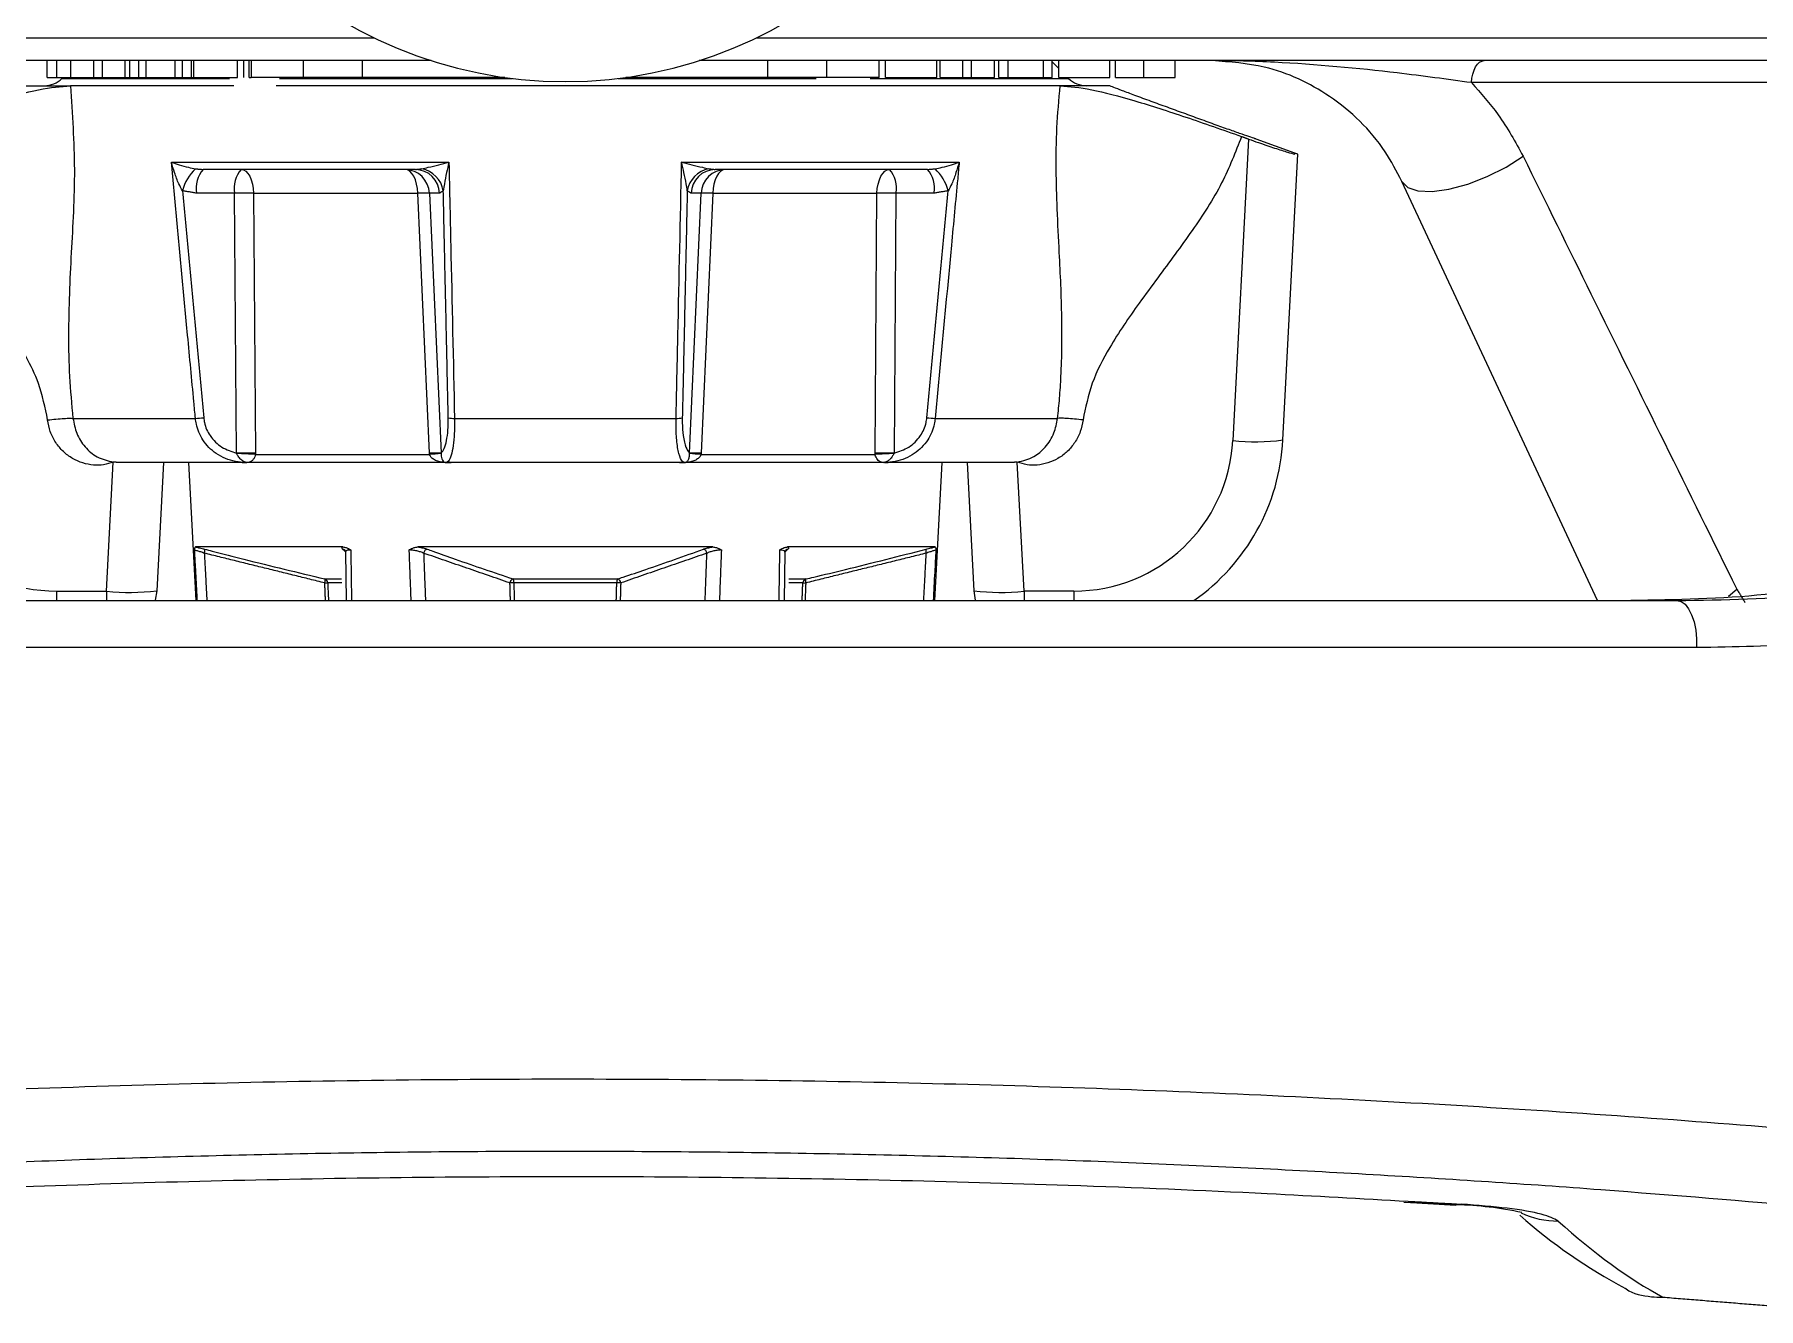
# Model space of a CAD drawing. Extents: x 11 to 120, y 2 to 94.
# Drawn here: x 54.553 to 56.612, y 1.632 to 3.154 of the extents above; entities that cross this region are included whole.
import ezdxf

# ---------------------------------------------------------------- set-up
doc = ezdxf.new("R2010")
doc.units = 0
doc.header["$MEASUREMENT"] = 0
doc.linetypes.add('SLD-Solid', pattern=[0])
doc.layers.add('OBJECT', color=7, linetype='CONTINUOUS')

msp = doc.modelspace()

# ---------------------------------------------------------------- linework, layer by layer
at = {"layer": 'OBJECT', "color": 7, "linetype": 'SLD-Solid', "lineweight": 15}
for p, q in [((53.2706, 3.1499), (54.9579, 3.1499)), ((55.4151, 3.1499), (57.1024, 3.1499)), ((55.0264, 3.1225), (53.3118, 3.1225)), ((54.5675, 3.1025), (54.5675, 3.1225)), ((54.5794, 3.1025), (54.5794, 3.1225)), ((54.5961, 3.1025), (54.5961, 3.1225)), ((54.6234, 3.1025), (54.6234, 3.1225)), ((54.6337, 3.1025), (54.6337, 3.1225)), ((54.661, 3.1025), (54.661, 3.1225)), ((54.6662, 3.1025), (54.6662, 3.1225)), ((54.677, 3.1025), (54.677, 3.1225)), ((54.6858, 3.1025), (54.6858, 3.1225)), ((54.7207, 3.1025), (54.7207, 3.1225)), ((54.7294, 3.1025), (54.7294, 3.1225)), ((54.7402, 3.1025), (54.7402, 3.1225)), ((54.7428, 3.1025), (54.7428, 3.1225)), ((54.7948, 3.1025), (54.7948, 3.1225)), ((54.8026, 3.1025), (54.8026, 3.1225)), ((54.8091, 3.1025), (54.8091, 3.1225)), ((54.8115, 3.1225), (54.8115, 3.1025)), ((54.874, 3.1025), (54.874, 3.1225)), ((54.9444, 3.1025), (54.9444, 3.1225)), ((57.0613, 3.1225), (55.3466, 3.1225)), ((55.4286, 3.1025), (55.4286, 3.1225)), ((55.499, 3.1025), (55.499, 3.1225)), ((55.5615, 3.1025), (55.5615, 3.1225)), ((55.569, 3.1025), (55.569, 3.1225)), ((55.6301, 3.1025), (55.6301, 3.1225)), ((55.6341, 3.1025), (55.6341, 3.1225)), ((55.6614, 3.1025), (55.6614, 3.1225)), ((55.6718, 3.1025), (55.6718, 3.1225)), ((55.699, 3.1025), (55.699, 3.1225)), ((55.7044, 3.1025), (55.7044, 3.1225)), ((55.7155, 3.1025), (55.7155, 3.1225)), ((55.7576, 3.1025), (55.7576, 3.1225)), ((55.768, 3.1025), (55.768, 3.1225)), ((55.7759, 3.1131), (55.768, 3.121)), ((55.7759, 3.1025), (55.7759, 3.1225)), ((55.837, 3.1025), (55.837, 3.1225)), ((55.8436, 3.1025), (55.8436, 3.1225)), ((55.8777, 3.1025), (55.8777, 3.1225)), ((55.915, 3.1025), (55.915, 3.1225)), ((55.9592, 3.1225), (55.9401, 3.1225)), ((55.9592, 3.1225), (55.9401, 3.1225)), ((55.9592, 3.1225), (55.9401, 3.1225)), ((54.5365, 3.0925), (54.5954, 3.0925)), ((54.5675, 3.1025), (54.5794, 3.1025)), ((54.5794, 3.1025), (54.5961, 3.1025)), ((54.5865, 3.1025), (54.5853, 3.1013)), ((54.5853, 3.1013), (54.7854, 3.1013)), ((54.7906, 3.0925), (54.5954, 3.0925)), ((54.5961, 3.1025), (54.6234, 3.1025)), ((54.6234, 3.1025), (54.6337, 3.1025)), ((54.6337, 3.1025), (54.661, 3.1025)), ((54.661, 3.1025), (54.6662, 3.1025)), ((54.6662, 3.1025), (54.677, 3.1025)), ((54.677, 3.1025), (54.6858, 3.1025)), ((54.6858, 3.1025), (54.7207, 3.1025)), ((54.7207, 3.1025), (54.7294, 3.1025)), ((54.7294, 3.1025), (54.7402, 3.1025)), ((54.7402, 3.1025), (54.7428, 3.1025)), ((54.7428, 3.1025), (54.7948, 3.1025)), ((54.8091, 3.1025), (54.8115, 3.1025)), ((54.874, 3.1025), (54.8115, 3.1025)), ((55.7776, 3.0925), (54.8411, 3.0925)), ((54.845, 3.1013), (55.1236, 3.1013)), ((54.9444, 3.1025), (54.874, 3.1025)), ((55.1142, 3.1025), (54.9444, 3.1025)), ((55.2495, 3.1013), (55.4862, 3.1013)), ((55.4286, 3.1025), (55.2588, 3.1025)), ((55.499, 3.1025), (55.4286, 3.1025)), ((55.5615, 3.1025), (55.499, 3.1025)), ((55.5507, 3.1013), (55.7877, 3.1013)), ((55.569, 3.1025), (55.6301, 3.1025)), ((55.6341, 3.1025), (55.6614, 3.1025)), ((55.6614, 3.1025), (55.6718, 3.1025)), ((55.6718, 3.1025), (55.699, 3.1025)), ((55.7044, 3.1025), (55.7155, 3.1025)), ((55.7155, 3.1025), (55.7576, 3.1025)), ((55.7576, 3.1025), (55.768, 3.1025)), ((55.7759, 3.1025), (55.837, 3.1025)), ((55.8365, 3.0925), (55.7776, 3.0925)), ((55.7877, 3.1013), (55.7865, 3.1025)), ((57.0324, 3.0962), (56.2688, 3.0962)), ((56.0026, 3.0288), (55.9837, 2.6689)), ((56.0578, 3.012), (56.0118, 3.0287)), ((56.0436, 2.6695), (56.0615, 3.0106)), ((56.0615, 3.0106), (56.0578, 3.012)), ((54.716, 3.0013), (55.0475, 3.0013)), ((55.0074, 2.9925), (54.754, 2.9925)), ((55.3255, 3.0013), (55.657, 3.0013)), ((55.6191, 2.9925), (55.3656, 2.9925)), ((56.4193, 2.4775), (56.1858, 2.9782)), ((54.7915, 2.9641), (54.7462, 2.9641)), ((54.7938, 2.6536), (54.7915, 2.9641)), ((54.8142, 2.9641), (55.0103, 2.9641)), ((54.8142, 2.9641), (54.8165, 2.6536)), ((55.0243, 2.6536), (55.0103, 2.9641)), ((55.0243, 2.9641), (55.0382, 2.6536)), ((55.0364, 2.9641), (55.0243, 2.9641)), ((55.3348, 2.6536), (55.3488, 2.9641)), ((55.3488, 2.9641), (55.3366, 2.9641)), ((55.3627, 2.9641), (55.3487, 2.6536)), ((55.3627, 2.9641), (55.5588, 2.9641)), ((55.5565, 2.6536), (55.5588, 2.9641)), ((55.5815, 2.9641), (55.5792, 2.6536)), ((55.6268, 2.9641), (55.5815, 2.9641)), ((54.5985, 2.6952), (54.7448, 2.6952)), ((55.0542, 2.6952), (55.3188, 2.6952)), ((55.6282, 2.6952), (55.7745, 2.6952)), ((54.6386, 2.4889), (54.6466, 2.6429)), ((54.8007, 2.6425), (54.6536, 2.6425)), ((54.7065, 2.6425), (54.6985, 2.4894)), ((54.7365, 2.6425), (54.7452, 2.4775)), ((55.0501, 2.6425), (54.8007, 2.6425)), ((54.8165, 2.652), (55.0244, 2.652)), ((55.3229, 2.6425), (55.0501, 2.6425)), ((55.5723, 2.6425), (55.3229, 2.6425)), ((55.3486, 2.652), (55.5565, 2.652)), ((55.7194, 2.6425), (55.5723, 2.6425)), ((55.6279, 2.4775), (55.6365, 2.6425)), ((55.6665, 2.6425), (55.6745, 2.4894)), ((55.7345, 2.4889), (55.7264, 2.6429)), ((54.9209, 2.5416), (54.7448, 2.5416)), ((54.9239, 2.5355), (54.9248, 2.4775)), ((55.3626, 2.5416), (55.0104, 2.5416)), ((55.4482, 2.4775), (55.4491, 2.5355)), ((55.6282, 2.5416), (55.4521, 2.5416)), ((54.8993, 2.5034), (54.9193, 2.5034)), ((54.9198, 2.4987), (54.9028, 2.4987)), ((55.1242, 2.5034), (55.2488, 2.5034)), ((55.248, 2.4987), (55.125, 2.4987)), ((55.4702, 2.4987), (55.4534, 2.4987)), ((55.4536, 2.5034), (55.4737, 2.5034)), ((53.8597, 2.4775), (56.5143, 2.4775)), ((54.1247, 2.4775), (54.6645, 2.4775)), ((54.579, 2.4889), (54.6386, 2.4889)), ((54.579, 2.4889), (54.579, 2.4775)), ((54.6386, 2.4889), (54.6386, 2.4775)), ((54.6645, 2.4775), (55.0528, 2.4775)), ((54.6967, 2.4775), (54.7452, 2.4775)), ((55.3213, 2.4775), (55.7095, 2.4775)), ((55.6279, 2.4775), (55.6764, 2.4775)), ((55.7095, 2.4775), (56.2493, 2.4775)), ((55.794, 2.4889), (55.7345, 2.4889)), ((55.7345, 2.4889), (55.7345, 2.4775)), ((55.794, 2.4889), (55.794, 2.4775)), ((55.9371, 2.4775), (56.2932, 2.4775)), ((56.2932, 2.4775), (56.3728, 2.4775)), ((56.294, 2.4775), (56.3971, 2.4775)), ((56.3203, 2.4775), (56.4593, 2.4775)), ((56.3728, 2.4775), (56.4193, 2.4775)), ((56.3971, 2.4775), (56.4193, 2.4775)), ((56.5759, 2.4828), (56.5857, 2.4913)), ((56.5375, 2.4214), (53.8365, 2.4214)), ((56.1879, 1.7592), (56.2505, 1.7557)), ((56.1899, 1.7591), (56.2501, 1.7554)), ((56.2506, 1.7559), (56.2569, 1.7566))]:
    msp.add_line(p, q, dxfattribs=at)
at = {"layer": 'OBJECT', "color": 7, "linetype": 'SLD-Solid', "lineweight": 15, "flags": 128}
for points in [[(56.2688, 3.0962), (56.2693, 3.1015), (56.2704, 3.1065), (56.2719, 3.1111), (56.2738, 3.115), (56.2761, 3.1182), (56.2786, 3.1206), (56.2813, 3.122), (56.284, 3.1225)], [(56.1858, 2.9782), (56.1927, 2.971), (56.2049, 2.9669), (56.2217, 2.9663), (56.242, 2.9691), (56.2644, 2.9751), (56.2877, 2.9841), (56.3102, 2.9954), (56.3305, 3.0083)], [(54.7992, 2.9925), (54.8021, 2.992), (54.8048, 2.9904), (54.8073, 2.9878), (54.8096, 2.9843), (54.8114, 2.98), (54.8129, 2.9751), (54.8138, 2.9697), (54.8142, 2.9641)], [(55.0103, 2.9641), (55.0099, 2.9697), (55.0089, 2.9751), (55.0075, 2.98), (55.0056, 2.9843), (55.0034, 2.9878), (55.0009, 2.9904), (54.9981, 2.992), (54.9953, 2.9925)], [(55.3777, 2.9925), (55.3749, 2.992), (55.3721, 2.9904), (55.3696, 2.9878), (55.3674, 2.9843), (55.3655, 2.98), (55.3641, 2.9751), (55.3631, 2.9697), (55.3627, 2.9641)], [(55.5588, 2.9641), (55.5592, 2.9697), (55.5602, 2.9751), (55.5616, 2.98), (55.5635, 2.9843), (55.5657, 2.9878), (55.5682, 2.9904), (55.571, 2.992), (55.5738, 2.9925)], [(54.9232, 2.5378), (54.9231, 2.5378), (54.9235, 2.5373), (54.9239, 2.5358), (54.9239, 2.5355)], [(55.4492, 2.5355), (55.4492, 2.5365), (55.4497, 2.5376), (55.4499, 2.5379), (55.4499, 2.5378)], [(54.6985, 2.4894), (54.6968, 2.4781), (54.6967, 2.4775)], [(55.6745, 2.4894), (55.6762, 2.4781), (55.6764, 2.4775)], [(56.5143, 2.4775), (56.5192, 2.4764), (56.5239, 2.4731), (56.5282, 2.4678), (56.5318, 2.4607), (56.5347, 2.4521), (56.5367, 2.4424), (56.5376, 2.432), (56.5375, 2.4214)]]:
    msp.add_lwpolyline(points, dxfattribs=at)
at = {"layer": 'OBJECT', "color": 7, "linetype": 'SLD-Solid', "lineweight": 15}
for centre, radius, start, end in [((55.1865, 3.6225), 0.525, 181.6772, 358.3204), ((54.5641, 3.1225), 0.03, 270, 315), ((55.8089, 3.1225), 0.03, 225, 270), ((54.7831, 2.9526), 0.0558, 133.185, 164.916), ((54.7791, 2.9704), 0.0335, 138.6479, 190.8407), ((54.8244, 2.9704), 0.0335, 138.6479, 190.8407), ((54.9948, 2.9631), 0.0294, 1.9565, 89.0585), ((55.007, 2.9631), 0.0294, 1.9565, 89.0585), ((55.0094, 2.9619), 0.0318, 9.3448, 79.9184), ((55.3636, 2.9619), 0.0318, 100.0816, 170.6552), ((55.3661, 2.9631), 0.0294, 90.9415, 178.0435), ((55.3782, 2.9631), 0.0294, 90.9415, 178.0435), ((55.5486, 2.9704), 0.0335, 349.1593, 41.3521), ((55.5939, 2.9704), 0.0335, 349.1593, 41.3521), ((55.5899, 2.9526), 0.0558, 15.084, 46.815), ((54.8028, 2.4668), 0.4974, 88.6905, 91.3095), ((55.0173, 2.787), 0.1772, 87.7427, 92.2573), ((55.3557, 2.787), 0.1772, 87.7427, 92.2573), ((55.5702, 2.4668), 0.4974, 88.6905, 91.3095), ((54.7425, 2.7973), 0.1021, 271.2486, 276.8051), ((55.053, 2.7229), 0.0277, 256.9044, 272.4477), ((55.32, 2.7229), 0.0277, 267.5523, 283.0956), ((55.6305, 2.7973), 0.1021, 263.1949, 268.7514), ((54.579, 2.6789), 0.19, 183, 270), ((55.794, 2.6789), 0.19, 270, 357), ((55.794, 2.6825), 0.25, 304.9152, 357), ((56.0115, 2.9155), 0.2482, 263.5663, 277.4335), ((54.8051, 2.1563), 0.4974, 88.6905, 91.3095), ((54.7883, 2.3156), 0.3376, 85.2146, 89.0341), ((54.8059, 2.6322), 0.0103, 88.3387, 91.1001), ((55.0312, 2.4765), 0.1772, 87.7427, 92.2573), ((55.0976, 1.8405), 0.8148, 94.1836, 95.1583), ((55.3418, 2.4765), 0.1772, 87.7427, 92.2573), ((55.2754, 1.8405), 0.8148, 84.8417, 85.8164), ((55.5679, 2.1563), 0.4974, 88.6905, 91.3095), ((55.5847, 2.3156), 0.3376, 90.9659, 94.7854), ((55.5671, 2.6322), 0.0103, 88.8999, 91.6613), ((54.7496, 2.5367), 0.00629, 336.5463, 21.7257), ((54.9201, 2.5346), 0.00444, 46.7961, 84.7312), ((55.0229, 2.5336), 0.0056, 105.3685, 174.1415), ((55.3501, 2.5336), 0.0056, 5.8585, 74.6315), ((55.4529, 2.5346), 0.00444, 95.2737, 132.2295), ((55.6234, 2.5367), 0.00629, 158.2743, 203.4537), ((54.8979, 2.4987), 0.00495, 0.9991, 73.1836), ((54.8929, 2.501), 0.00684, 339.0862, 20.4293), ((54.8925, 2.672), 0.1736, 272.2371, 273.407), ((55.1259, 2.4981), 0.00561, 107.9065, 174.7775), ((55.1278, 2.3627), 0.1361, 91.185, 93.1347), ((55.1147, 2.4994), 0.0103, 356.1197, 22.5038), ((55.2583, 2.4994), 0.0103, 157.4962, 183.8803), ((55.2452, 2.3627), 0.1361, 86.8653, 88.815), ((55.2471, 2.4981), 0.00561, 5.2225, 72.0935), ((55.4752, 2.4987), 0.00495, 106.8164, 179.0009), ((55.4805, 2.672), 0.1736, 266.593, 267.7629), ((55.4801, 2.501), 0.00684, 159.5707, 200.9138), ((54.6664, 2.7355), 0.2482, 263.5663, 277.4335), ((55.7066, 2.7355), 0.2482, 262.5665, 276.4337), ((56.2391, 1.3254), 0.4307, 77.9358, 88.4602), ((56.7552, 2.2269), 0.6461, 228.4555, 242.0769), ((56.3708, 1.8343), 0.0978, 244.1382, 271.0296)]:
    msp.add_arc(centre, radius, start, end, dxfattribs=at)
msp.add_ellipse((54.5146, 18.9795), major_axis=(-2.1689, 17.375), ratio=0.120232, start_param=3.002331, end_param=3.056199, dxfattribs=at)
for points, knots in [([(56.2688, 3.0962), (56.2397, 3.1002), (56.1662, 3.1102), (56.0584, 3.1203), (55.9842, 3.1225), (55.9595, 3.1225), (55.9592, 3.1225)], [0, 0, 0, 0, 0.303532, 0.768515, 0.997815, 1, 1, 1, 1]), ([(56.1858, 2.9782), (56.1794, 2.9903), (56.1575, 3.0316), (56.1041, 3.0819), (56.0315, 3.117), (55.9804, 3.1209), (55.9592, 3.1225)], [0, 0, 0, 0, 0.139376, 0.476221, 0.783717, 1, 1, 1, 1]), ([(54.3789, 3.0319), (54.4012, 3.0397), (54.4458, 3.0555), (54.5072, 3.0752), (54.5606, 3.0896), (54.5838, 3.0916), (54.5954, 3.0925)], [0, 0, 0, 0, 0.249632, 0.499592, 0.749409, 1, 1, 1, 1]), ([(54.5954, 3.0925), (54.5977, 3.0587), (54.6023, 2.9891), (54.596, 2.8915), (54.5926, 2.8126), (54.5937, 2.7465), (54.5969, 2.712), (54.5985, 2.6952)], [0, 0, 0, 0, 0.239384, 0.493145, 0.754611, 0.880287, 1, 1, 1, 1]), ([(55.7745, 2.6952), (55.7754, 2.7033), (55.7771, 2.7202), (55.7797, 2.7615), (55.7802, 2.8194), (55.7771, 2.8841), (55.774, 2.9429), (55.7726, 2.9926), (55.773, 3.0418), (55.7761, 3.0758), (55.7776, 3.0925)], [0, 0, 0, 0, 0.057194, 0.119847, 0.300985, 0.50649, 0.642071, 0.760177, 0.881305, 1, 1, 1, 1]), ([(55.7776, 3.0925), (55.7891, 3.0916), (55.8123, 3.0896), (55.8656, 3.0753), (55.927, 3.0556), (55.9717, 3.0398), (55.9942, 3.0319)], [0, 0, 0, 0, 0.249468, 0.499319, 0.749167, 1, 1, 1, 1]), ([(55.8862, 3.0738), (55.8796, 3.0762), (55.8671, 3.0808), (55.8515, 3.0867), (55.841, 3.0908), (55.8369, 3.0924), (55.8366, 3.0925), (55.8365, 3.0925)], [0, 0, 0, 0, 0.260687, 0.492161, 0.715634, 0.925669, 1, 1, 1, 1]), ([(55.8436, 3.1025), (55.8448, 3.1025), (55.8473, 3.1025), (55.8552, 3.1025), (55.8661, 3.1025), (55.8739, 3.1025), (55.8777, 3.1025)], [0, 0, 0, 0, 0.280748, 0.560276, 0.780036, 1, 1, 1, 1]), ([(55.8777, 3.1025), (55.8838, 3.1025), (55.8929, 3.1025), (55.9022, 3.1025), (55.9124, 3.1025), (55.9139, 3.1025), (55.915, 3.1025)], [0, 0, 0, 0, 0.249373, 0.37504, 0.500926, 1, 1, 1, 1]), ([(56.2688, 3.0962), (56.2799, 3.0838), (56.3036, 3.0573), (56.3212, 3.0253), (56.3305, 3.0083)], [0, 0, 0, 0, 0.468953, 1, 1, 1, 1]), ([(54.5682, 2.6933), (54.5652, 2.7081), (54.5599, 2.7343), (54.5427, 2.7692), (54.5242, 2.7999), (54.5025, 2.8311), (54.4768, 2.8659), (54.4482, 2.9042), (54.4195, 2.9463), (54.3949, 2.9883), (54.3839, 3.0181), (54.3789, 3.0319)], [0, 0, 0, 0, 0.115434, 0.204199, 0.296296, 0.390311, 0.496175, 0.628006, 0.757037, 0.887489, 1, 1, 1, 1]), ([(55.9942, 3.0319), (55.9869, 3.0131), (55.9714, 2.9735), (55.9351, 2.9184), (55.9006, 2.8718), (55.8729, 2.8344), (55.8535, 2.8068), (55.8337, 2.7755), (55.8141, 2.7385), (55.8079, 2.7081), (55.8049, 2.6933)], [0, 0, 0, 0, 0.15382, 0.32546, 0.503781, 0.600006, 0.681858, 0.763121, 0.884543, 1, 1, 1, 1]), ([(56.0118, 3.0287), (56.0118, 3.0287), (56.0117, 3.0287), (56.0058, 3.0308), (55.9954, 3.0344), (55.9811, 3.0394), (55.9699, 3.0434), (55.964, 3.0455)], [0, 0, 0, 0, 0.142159, 0.343847, 0.54913, 0.762137, 1, 1, 1, 1]), ([(56.0026, 3.0288), (56.0065, 3.0274), (56.0174, 3.0236), (56.0341, 3.0179), (56.0495, 3.013), (56.0552, 3.0114), (56.0578, 3.0106)], [0, 0, 0, 0, 0.168845, 0.462583, 0.75322, 1, 1, 1, 1]), ([(56.3305, 3.0083), (56.3577, 2.9532), (56.4447, 2.7767), (56.5282, 2.6077), (56.5857, 2.4913)], [0, 0, 0, 0, 0.311682, 1, 1, 1, 1]), ([(54.7448, 2.6952), (54.7441, 2.7018), (54.741, 2.7349), (54.7315, 2.837), (54.7225, 2.9324), (54.716, 3.0013)], [0, 0, 0, 0, 0.064852, 0.324258, 1, 1, 1, 1]), ([(54.716, 3.0013), (54.7161, 3.0013), (54.719, 3.0002), (54.7255, 2.9981), (54.735, 2.9953), (54.7421, 2.9939), (54.7449, 2.9933)], [0, 0, 0, 0, 0.006878, 0.354289, 0.740857, 1, 1, 1, 1]), ([(54.7292, 2.9671), (54.7277, 2.9698), (54.724, 2.9767), (54.7199, 2.9883), (54.7172, 2.997), (54.7161, 3.0012), (54.716, 3.0013)], [0, 0, 0, 0, 0.25416, 0.6414, 0.992943, 1, 1, 1, 1]), ([(55.0149, 2.9933), (55.0175, 2.9939), (55.0239, 2.9953), (55.0349, 2.9981), (55.0434, 3.0002), (55.0474, 3.0013), (55.0475, 3.0013)], [0, 0, 0, 0, 0.259143, 0.645711, 0.993122, 1, 1, 1, 1]), ([(55.0475, 3.0013), (55.0475, 3.0012), (55.0465, 2.997), (55.0446, 2.9883), (55.0422, 2.9767), (55.0412, 2.9698), (55.0408, 2.9671)], [0, 0, 0, 0, 0.007057, 0.3586, 0.74584, 1, 1, 1, 1]), ([(55.0475, 3.0013), (55.0477, 2.9947), (55.0484, 2.9616), (55.0506, 2.8596), (55.0527, 2.7642), (55.0542, 2.6952)], [0, 0, 0, 0, 0.064852, 0.324258, 1, 1, 1, 1]), ([(55.3188, 2.6952), (55.319, 2.7018), (55.3197, 2.7349), (55.3219, 2.837), (55.324, 2.9324), (55.3255, 3.0013)], [0, 0, 0, 0, 0.064852, 0.324258, 1, 1, 1, 1]), ([(55.3322, 2.9671), (55.3318, 2.9698), (55.3308, 2.9767), (55.3284, 2.9883), (55.3265, 2.997), (55.3255, 3.0012), (55.3255, 3.0013)], [0, 0, 0, 0, 0.25416, 0.6414, 0.992943, 1, 1, 1, 1]), ([(55.3255, 3.0013), (55.3256, 3.0013), (55.3297, 3.0002), (55.3381, 2.9981), (55.3491, 2.9953), (55.3555, 2.9939), (55.3581, 2.9933)], [0, 0, 0, 0, 0.006878, 0.354289, 0.740857, 1, 1, 1, 1]), ([(55.6281, 2.9933), (55.6309, 2.9939), (55.638, 2.9953), (55.6475, 2.9981), (55.654, 3.0002), (55.6569, 3.0013), (55.657, 3.0013)], [0, 0, 0, 0, 0.259143, 0.645711, 0.993122, 1, 1, 1, 1]), ([(55.657, 3.0013), (55.6564, 2.9947), (55.6533, 2.9616), (55.6437, 2.8596), (55.6347, 2.7642), (55.6282, 2.6952)], [0, 0, 0, 0, 0.064852, 0.324258, 1, 1, 1, 1]), ([(55.657, 3.0013), (55.657, 3.0012), (55.6558, 2.997), (55.6531, 2.9883), (55.649, 2.9767), (55.6453, 2.9698), (55.6438, 2.9671)], [0, 0, 0, 0, 0.007057, 0.3586, 0.74584, 1, 1, 1, 1]), ([(54.5682, 2.6933), (54.5716, 2.6937), (54.5786, 2.6944), (54.588, 2.6951), (54.5953, 2.6955), (54.5974, 2.6953), (54.5985, 2.6952)], [0, 0, 0, 0, 0.242686, 0.5, 0.757314, 1, 1, 1, 1]), ([(54.6466, 2.6429), (54.6428, 2.6417), (54.6351, 2.6393), (54.6226, 2.6391), (54.6099, 2.6415), (54.5976, 2.647), (54.5866, 2.6553), (54.5775, 2.6662), (54.5707, 2.6791), (54.569, 2.6886), (54.5682, 2.6933)], [0, 0, 0, 0, 0.111767, 0.224799, 0.346483, 0.469718, 0.599498, 0.730092, 0.865351, 1, 1, 1, 1]), ([(54.5985, 2.6952), (54.5997, 2.6891), (54.6021, 2.6765), (54.6124, 2.6604), (54.6275, 2.6476), (54.64, 2.6445), (54.6466, 2.6429)], [0, 0, 0, 0, 0.227829, 0.470201, 0.72004, 1, 1, 1, 1]), ([(54.8057, 2.6425), (54.8055, 2.6425), (54.8011, 2.6425), (54.7884, 2.6437), (54.7694, 2.6514), (54.7531, 2.6679), (54.7463, 2.6838), (54.7451, 2.6929), (54.7448, 2.6952)], [0, 0, 0, 0, 0.008302, 0.15352, 0.438825, 0.698284, 0.923791, 1, 1, 1, 1]), ([(54.7546, 2.6959), (54.7549, 2.694), (54.7559, 2.6864), (54.7619, 2.6731), (54.7756, 2.6597), (54.7878, 2.6556), (54.7938, 2.6536)], [0, 0, 0, 0, 0.092743, 0.368056, 0.688408, 1, 1, 1, 1]), ([(55.0382, 2.6536), (55.0395, 2.6552), (55.042, 2.6583), (55.0448, 2.668), (55.0466, 2.6808), (55.0467, 2.6909), (55.0467, 2.6959)], [0, 0, 0, 0, 0.255736, 0.511069, 0.755325, 1, 1, 1, 1]), ([(55.0542, 2.6952), (55.0542, 2.6892), (55.0542, 2.6771), (55.0528, 2.6618), (55.0503, 2.6499), (55.0473, 2.6437), (55.0451, 2.6425), (55.0441, 2.6425), (55.0441, 2.6425)], [0, 0, 0, 0, 0.20087, 0.40002, 0.605987, 0.832568, 0.991709, 1, 1, 1, 1]), ([(55.3289, 2.6425), (55.3289, 2.6425), (55.328, 2.6425), (55.3256, 2.6437), (55.3221, 2.6514), (55.3194, 2.6679), (55.3187, 2.6838), (55.3188, 2.6929), (55.3188, 2.6952)], [0, 0, 0, 0, 0.008302, 0.15352, 0.438825, 0.698284, 0.923791, 1, 1, 1, 1]), ([(55.3263, 2.6959), (55.3263, 2.694), (55.3262, 2.6864), (55.3272, 2.6731), (55.3302, 2.6597), (55.3333, 2.6556), (55.3348, 2.6536)], [0, 0, 0, 0, 0.092743, 0.368056, 0.688408, 1, 1, 1, 1]), ([(55.6282, 2.6952), (55.6279, 2.6929), (55.6268, 2.6838), (55.6199, 2.6679), (55.6036, 2.6514), (55.5846, 2.6437), (55.5719, 2.6425), (55.5675, 2.6425), (55.5673, 2.6425)], [0, 0, 0, 0, 0.076209, 0.301716, 0.561175, 0.84648, 0.991698, 1, 1, 1, 1]), ([(55.5792, 2.6536), (55.5853, 2.6556), (55.5975, 2.6597), (55.6111, 2.6731), (55.6171, 2.6864), (55.6181, 2.694), (55.6184, 2.6959)], [0, 0, 0, 0, 0.311592, 0.631944, 0.907257, 1, 1, 1, 1]), ([(55.7264, 2.6429), (55.7332, 2.6446), (55.7456, 2.6476), (55.7607, 2.6606), (55.771, 2.6765), (55.7734, 2.6893), (55.7745, 2.6952)], [0, 0, 0, 0, 0.286098, 0.524057, 0.778734, 1, 1, 1, 1]), ([(55.8049, 2.6933), (55.804, 2.6886), (55.8023, 2.6791), (55.7956, 2.6663), (55.7865, 2.6554), (55.7755, 2.6471), (55.7631, 2.6415), (55.7505, 2.6391), (55.7379, 2.6393), (55.7302, 2.6417), (55.7264, 2.6429)], [0, 0, 0, 0, 0.133882, 0.269072, 0.399128, 0.52971, 0.652295, 0.774937, 0.887429, 1, 1, 1, 1]), ([(55.8049, 2.6933), (55.8014, 2.6937), (55.7944, 2.6944), (55.785, 2.6951), (55.7777, 2.6955), (55.7756, 2.6953), (55.7745, 2.6952)], [0, 0, 0, 0, 0.242686, 0.5, 0.757314, 1, 1, 1, 1]), ([(54.8057, 2.6425), (54.8058, 2.6425), (54.8059, 2.6425), (54.806, 2.6425), (54.806, 2.6425), (54.806, 2.6425), (54.8061, 2.6425), (54.8059, 2.6426), (54.805, 2.6426), (54.8026, 2.6433), (54.7991, 2.6456), (54.796, 2.6493), (54.7945, 2.6521), (54.794, 2.6531)], [0, 0, 0, 0, 0.006251, 0.010873, 0.014164, 0.017464, 0.021803, 0.032032, 0.073944, 0.240397, 0.569572, 0.838891, 1, 1, 1, 1]), ([(54.8062, 2.6425), (54.8047, 2.6425), (54.8029, 2.6425), (54.801, 2.6425), (54.8007, 2.6425)], [0, 0, 0, 0, 0.820915, 1, 1, 1, 1]), ([(54.8007, 2.6425), (54.8011, 2.6425), (54.8027, 2.6425), (54.8044, 2.6425), (54.8057, 2.6425)], [0, 0, 0, 0, 0.220699, 1, 1, 1, 1]), ([(54.8165, 2.652), (54.8162, 2.6511), (54.8155, 2.6488), (54.8138, 2.646), (54.8115, 2.6437), (54.8095, 2.6427), (54.808, 2.6426), (54.8071, 2.6425), (54.8066, 2.6425), (54.8064, 2.6425), (54.8062, 2.6425)], [0, 0, 0, 0, 0.122284, 0.317428, 0.550884, 0.808436, 0.924596, 0.961092, 0.979105, 1, 1, 1, 1]), ([(55.0444, 2.6425), (55.0443, 2.6425), (55.044, 2.6425), (55.0435, 2.6425), (55.0421, 2.6426), (55.0389, 2.6427), (55.0342, 2.6437), (55.0293, 2.646), (55.0258, 2.6488), (55.0248, 2.6511), (55.0244, 2.652)], [0, 0, 0, 0, 0.020895, 0.038908, 0.075404, 0.191564, 0.449116, 0.682572, 0.877716, 1, 1, 1, 1]), ([(55.0382, 2.6531), (55.0382, 2.6521), (55.0382, 2.6497), (55.0391, 2.6465), (55.0405, 2.6439), (55.0422, 2.6428), (55.0431, 2.6426), (55.0436, 2.6425), (55.0437, 2.6425), (55.0438, 2.6425), (55.0439, 2.6425), (55.044, 2.6425), (55.044, 2.6425), (55.0441, 2.6425), (55.0441, 2.6425)], [0, 0, 0, 0, 0.153502, 0.380166, 0.626293, 0.875654, 0.967797, 0.976809, 0.980954, 0.984134, 0.9874, 0.990544, 0.996552, 1, 1, 1, 1]), ([(55.0442, 2.6425), (55.0458, 2.6425), (55.0477, 2.6425), (55.0497, 2.6425), (55.0501, 2.6425)], [0, 0, 0, 0, 0.773768, 1, 1, 1, 1]), ([(55.0501, 2.6425), (55.0498, 2.6425), (55.0479, 2.6425), (55.046, 2.6425), (55.0444, 2.6425)], [0, 0, 0, 0, 0.179085, 1, 1, 1, 1]), ([(55.3229, 2.6425), (55.3233, 2.6425), (55.3253, 2.6425), (55.3272, 2.6425), (55.3288, 2.6425)], [0, 0, 0, 0, 0.226259, 1, 1, 1, 1]), ([(55.3286, 2.6425), (55.327, 2.6425), (55.3251, 2.6425), (55.3232, 2.6425), (55.3229, 2.6425)], [0, 0, 0, 0, 0.820915, 1, 1, 1, 1]), ([(55.3486, 2.652), (55.3485, 2.6516), (55.3481, 2.6504), (55.3464, 2.6482), (55.3433, 2.6458), (55.3386, 2.6437), (55.3346, 2.6428), (55.3319, 2.6426), (55.331, 2.6426), (55.3302, 2.6425), (55.3295, 2.6425), (55.329, 2.6425), (55.3287, 2.6425), (55.3286, 2.6425)], [0, 0, 0, 0, 0.058744, 0.157331, 0.340613, 0.556081, 0.803543, 0.859018, 0.897822, 0.926224, 0.961771, 0.981235, 1, 1, 1, 1]), ([(55.3289, 2.6425), (55.3289, 2.6425), (55.329, 2.6425), (55.3291, 2.6425), (55.3292, 2.6425), (55.3292, 2.6425), (55.3294, 2.6425), (55.3297, 2.6426), (55.3304, 2.6426), (55.3319, 2.6433), (55.3337, 2.6456), (55.3348, 2.6493), (55.3348, 2.6521), (55.3348, 2.6531)], [0, 0, 0, 0, 0.006251, 0.010873, 0.014164, 0.017464, 0.021803, 0.032032, 0.073944, 0.240397, 0.569572, 0.838891, 1, 1, 1, 1]), ([(55.5668, 2.6425), (55.5667, 2.6425), (55.5664, 2.6425), (55.566, 2.6425), (55.5655, 2.6425), (55.5651, 2.6426), (55.5646, 2.6426), (55.5633, 2.6428), (55.5616, 2.6437), (55.5594, 2.6458), (55.5578, 2.6483), (55.5569, 2.6506), (55.5566, 2.6517), (55.5565, 2.652)], [0, 0, 0, 0, 0.018769, 0.038235, 0.073788, 0.102194, 0.141005, 0.196489, 0.443992, 0.659494, 0.842806, 0.961684, 1, 1, 1, 1]), ([(55.5723, 2.6425), (55.572, 2.6425), (55.5701, 2.6425), (55.5683, 2.6425), (55.5668, 2.6425)], [0, 0, 0, 0, 0.179085, 1, 1, 1, 1]), ([(55.579, 2.6531), (55.5783, 2.6519), (55.577, 2.6493), (55.5744, 2.6462), (55.5714, 2.6438), (55.569, 2.6429), (55.5676, 2.6426), (55.5672, 2.6426), (55.567, 2.6426), (55.567, 2.6425), (55.567, 2.6425), (55.567, 2.6425), (55.567, 2.6425), (55.5671, 2.6425), (55.5672, 2.6425), (55.5673, 2.6425), (55.5673, 2.6425)], [0, 0, 0, 0, 0.195249, 0.405042, 0.63115, 0.87102, 0.919811, 0.950317, 0.968702, 0.975002, 0.981359, 0.984371, 0.988053, 0.991379, 0.998345, 1, 1, 1, 1]), ([(55.568, 2.6425), (55.5691, 2.6425), (55.5705, 2.6425), (55.5719, 2.6425), (55.5723, 2.6425)], [0, 0, 0, 0, 0.740622, 1, 1, 1, 1]), ([(54.7438, 2.538), (54.7438, 2.538), (54.7439, 2.5391), (54.7442, 2.541), (54.7446, 2.5414), (54.7448, 2.5416)], [0, 0, 0, 0, 0.012918, 0.582056, 1, 1, 1, 1]), ([(54.7554, 2.5342), (54.7551, 2.5342), (54.7532, 2.5349), (54.75, 2.536), (54.7464, 2.5372), (54.7444, 2.5378), (54.744, 2.5379), (54.7438, 2.538)], [0, 0, 0, 0, 0.04523, 0.320614, 0.582247, 0.835519, 1, 1, 1, 1]), ([(54.7448, 2.5416), (54.746, 2.5413), (54.7487, 2.5407), (54.7526, 2.5397), (54.7551, 2.5391), (54.7554, 2.539)], [0, 0, 0, 0, 0.383644, 0.913365, 1, 1, 1, 1]), ([(54.7554, 2.539), (54.7586, 2.5382), (54.7743, 2.5342), (54.8221, 2.522), (54.867, 2.5112), (54.8993, 2.5034)], [0, 0, 0, 0, 0.065603, 0.328016, 1, 1, 1, 1]), ([(54.9205, 2.539), (54.9201, 2.5395), (54.9192, 2.5406), (54.9204, 2.5413), (54.9209, 2.5416)], [0, 0, 0, 0, 0.552199, 1, 1, 1, 1]), ([(54.9209, 2.5416), (54.9222, 2.5414), (54.9255, 2.541), (54.9285, 2.5391), (54.9302, 2.538), (54.9303, 2.538)], [0, 0, 0, 0, 0.417944, 0.987082, 1, 1, 1, 1]), ([(54.9303, 2.538), (54.9295, 2.5379), (54.9273, 2.5379), (54.925, 2.5372), (54.9238, 2.5363), (54.924, 2.5356), (54.9241, 2.5355)], [0, 0, 0, 0, 0.204125, 0.558382, 0.929639, 1, 1, 1, 1]), ([(54.9303, 2.538), (54.9304, 2.5292), (54.9307, 2.509), (54.931, 2.4889), (54.9311, 2.4775)], [0, 0, 0, 0, 0.435695, 1, 1, 1, 1]), ([(55.0001, 2.538), (55.0001, 2.538), (55.0019, 2.5391), (55.0052, 2.541), (55.0089, 2.5414), (55.0104, 2.5416)], [0, 0, 0, 0, 0.012918, 0.582056, 1, 1, 1, 1]), ([(55.0173, 2.5342), (55.0171, 2.5342), (55.0158, 2.5349), (55.0127, 2.536), (55.008, 2.5372), (55.0035, 2.5378), (55.0011, 2.5379), (55.0001, 2.538)], [0, 0, 0, 0, 0.04523, 0.320614, 0.582247, 0.835519, 1, 1, 1, 1]), ([(55.0104, 2.5416), (55.012, 2.5413), (55.0158, 2.5407), (55.0193, 2.5397), (55.0212, 2.5391), (55.0214, 2.539)], [0, 0, 0, 0, 0.383644, 0.913365, 1, 1, 1, 1]), ([(55.0214, 2.539), (55.0237, 2.5382), (55.0349, 2.5342), (55.0691, 2.522), (55.1012, 2.5112), (55.1242, 2.5034)], [0, 0, 0, 0, 0.065603, 0.328016, 1, 1, 1, 1]), ([(55.2488, 2.5034), (55.251, 2.5041), (55.2623, 2.5078), (55.2966, 2.5194), (55.3286, 2.5308), (55.3516, 2.539)], [0, 0, 0, 0, 0.065603, 0.328016, 1, 1, 1, 1]), ([(55.3516, 2.539), (55.3519, 2.5391), (55.3537, 2.5397), (55.3572, 2.5407), (55.361, 2.5413), (55.3626, 2.5416)], [0, 0, 0, 0, 0.086635, 0.616356, 1, 1, 1, 1]), ([(55.3729, 2.538), (55.372, 2.5379), (55.3695, 2.5378), (55.3651, 2.5372), (55.3603, 2.536), (55.3573, 2.5349), (55.3559, 2.5342), (55.3557, 2.5342)], [0, 0, 0, 0, 0.164481, 0.417753, 0.679386, 0.95477, 1, 1, 1, 1]), ([(55.3626, 2.5416), (55.3641, 2.5414), (55.3678, 2.541), (55.3711, 2.5391), (55.3729, 2.538), (55.3729, 2.538)], [0, 0, 0, 0, 0.417944, 0.987082, 1, 1, 1, 1]), ([(55.3729, 2.538), (55.3726, 2.5292), (55.3718, 2.509), (55.371, 2.4889), (55.3706, 2.4775)], [0, 0, 0, 0, 0.435695, 1, 1, 1, 1]), ([(55.4428, 2.538), (55.4428, 2.538), (55.4445, 2.5391), (55.4476, 2.541), (55.4508, 2.5414), (55.4521, 2.5416)], [0, 0, 0, 0, 0.012918, 0.582056, 1, 1, 1, 1]), ([(55.4489, 2.5355), (55.4489, 2.5359), (55.4489, 2.5367), (55.447, 2.5376), (55.4446, 2.5379), (55.4431, 2.538), (55.4428, 2.538)], [0, 0, 0, 0, 0.262473, 0.597164, 0.925264, 1, 1, 1, 1]), ([(55.4525, 2.539), (55.4516, 2.5382), (55.4505, 2.5372), (55.4494, 2.5362), (55.4492, 2.536)], [0, 0, 0, 0, 0.819037, 1, 1, 1, 1]), ([(55.4521, 2.5416), (55.4523, 2.5415), (55.4532, 2.541), (55.4536, 2.5402), (55.4528, 2.5393), (55.4525, 2.539)], [0, 0, 0, 0, 0.165835, 0.685376, 1, 1, 1, 1]), ([(55.4737, 2.5034), (55.4769, 2.5041), (55.4927, 2.5078), (55.5407, 2.5194), (55.5854, 2.5308), (55.6176, 2.539)], [0, 0, 0, 0, 0.065603, 0.328016, 1, 1, 1, 1]), ([(55.6176, 2.539), (55.6179, 2.5391), (55.6204, 2.5397), (55.6243, 2.5407), (55.6271, 2.5413), (55.6282, 2.5416)], [0, 0, 0, 0, 0.086635, 0.616356, 1, 1, 1, 1]), ([(55.6292, 2.538), (55.629, 2.5379), (55.6286, 2.5378), (55.6266, 2.5372), (55.623, 2.536), (55.6198, 2.5349), (55.6179, 2.5342), (55.6177, 2.5342)], [0, 0, 0, 0, 0.164481, 0.417753, 0.679386, 0.95477, 1, 1, 1, 1]), ([(55.6292, 2.538), (55.6287, 2.5292), (55.6276, 2.509), (55.6265, 2.4889), (55.6259, 2.4775)], [0, 0, 0, 0, 0.435695, 1, 1, 1, 1]), ([(55.6282, 2.5416), (55.6284, 2.5414), (55.6288, 2.541), (55.6291, 2.5391), (55.6292, 2.538), (55.6292, 2.538)], [0, 0, 0, 0, 0.417944, 0.987082, 1, 1, 1, 1]), ([(54.9028, 2.4987), (54.9029, 2.4954), (54.9032, 2.4883), (54.9035, 2.4813), (54.9037, 2.4775)], [0, 0, 0, 0, 0.471244, 1, 1, 1, 1]), ([(55.125, 2.4987), (55.1251, 2.4954), (55.1253, 2.4883), (55.1255, 2.4813), (55.1256, 2.4775)], [0, 0, 0, 0, 0.471244, 1, 1, 1, 1]), ([(56.7721, 2.5098), (56.7218, 2.5), (56.6205, 2.4803), (56.5133, 2.4785), (56.4593, 2.4775)], [0, 0, 0, 0, 0.496643, 1, 1, 1, 1]), ([(56.5143, 2.4775), (56.5705, 2.4785), (56.6834, 2.4804), (56.7902, 2.501), (56.8439, 2.5114)], [0, 0, 0, 0, 0.497068, 1, 1, 1, 1]), ([(55.0528, 2.4775), (55.0644, 2.4775), (55.0877, 2.4775), (55.1179, 2.4775), (55.1402, 2.4775), (55.1505, 2.4775), (55.1515, 2.4775), (55.1518, 2.4775)], [0, 0, 0, 0, 0.22061, 0.441205, 0.6623, 0.88484, 1, 1, 1, 1]), ([(55.2222, 2.4775), (55.2234, 2.4775), (55.2257, 2.4775), (55.244, 2.4775), (55.2708, 2.4775), (55.2984, 2.4775), (55.3157, 2.4775), (55.3213, 2.4775)], [0, 0, 0, 0, 0.224518, 0.449077, 0.672569, 0.894408, 1, 1, 1, 1]), ([(56.2493, 2.4775), (56.2606, 2.4775), (56.2836, 2.4775), (56.3079, 2.4775), (56.3203, 2.4775)], [0, 0, 0, 0, 0.49149, 1, 1, 1, 1]), ([(56.8036, 2.4434), (56.7605, 2.4368), (56.6739, 2.4235), (56.5831, 2.4221), (56.5375, 2.4214)], [0, 0, 0, 0, 0.497922, 1, 1, 1, 1]), ([(53.6408, 1.8398), (53.7052, 1.8452), (53.8344, 1.8558), (54.042, 1.8702), (54.2596, 1.8828), (54.4837, 1.8929), (54.7112, 1.9004), (54.9416, 1.905), (55.1766, 1.9067), (55.4104, 1.9053), (55.6401, 1.901), (55.8651, 1.8939), (56.088, 1.8841), (56.3091, 1.8716), (56.5264, 1.8569), (56.6641, 1.8455), (56.7332, 1.8398)], [0, 0, 0, 0, 0.069874, 0.140224, 0.21209, 0.284485, 0.354361, 0.42473, 0.496663, 0.569139, 0.63829, 0.70792, 0.779053, 0.850702, 0.925062, 1, 1, 1, 1]), ([(56.6787, 1.7529), (56.5946, 1.76), (56.4263, 1.7743), (56.1535, 1.7923), (55.8698, 1.8065), (55.5766, 1.8159), (55.2786, 1.8202), (54.9805, 1.8193), (54.6863, 1.8129), (54.3995, 1.8018), (54.1381, 1.7872), (53.9023, 1.7707), (53.7643, 1.7588), (53.6954, 1.7529)], [0, 0, 0, 0, 0.094108, 0.188508, 0.282606, 0.376776, 0.471253, 0.56542, 0.658464, 0.751806, 0.844857, 0.922428, 1, 1, 1, 1]), ([(54.1699, 1.7596), (54.2169, 1.7623), (54.3283, 1.7688), (54.5135, 1.777), (54.7228, 1.7839), (54.9357, 1.7883), (55.1483, 1.7901), (55.3612, 1.7893), (55.575, 1.7858), (55.7979, 1.7794), (56.0057, 1.7709), (56.1374, 1.7633), (56.1931, 1.7601)], [0, 0, 0, 0, 0.073735, 0.174905, 0.279004, 0.383102, 0.484278, 0.585454, 0.689583, 0.793713, 0.912817, 1, 1, 1, 1]), ([(56.3725, 1.7365), (56.3672, 1.7393), (56.3565, 1.7448), (56.3146, 1.7521), (56.2759, 1.7551), (56.2569, 1.7566)], [0, 0, 0, 0, 0.336948, 0.673845, 1, 1, 1, 1]), ([(56.4526, 1.6561), (56.4529, 1.6559), (56.4617, 1.6491), (56.4777, 1.6464), (56.4927, 1.6454), (56.4973, 1.6456), (56.4974, 1.6456)], [0, 0, 0, 0, 0.020827, 0.706055, 0.989845, 1, 1, 1, 1])]:
    msp.add_open_spline(points, degree=3, knots=knots, dxfattribs=at)
for points in [[(55.964, 3.0455), (55.8862, 3.0738)], [(55.9942, 3.0319), (56.0026, 3.0288)], [(56.0578, 3.0106), (56.0578, 3.012)], [(54.7449, 2.9933), (54.754, 2.9925)], [(55.0074, 2.9925), (55.0149, 2.9933)], [(55.3581, 2.9933), (55.3656, 2.9925)], [(55.6191, 2.9925), (55.6281, 2.9933)], [(54.7462, 2.9641), (54.7292, 2.9671)], [(54.7292, 2.9671), (54.7546, 2.6959)], [(55.0408, 2.9671), (55.0364, 2.9641)], [(55.0467, 2.6959), (55.0408, 2.9671)], [(55.3322, 2.9671), (55.3263, 2.6959)], [(55.3366, 2.9641), (55.3322, 2.9671)], [(55.6184, 2.6959), (55.6438, 2.9671)], [(55.6438, 2.9671), (55.6268, 2.9641)], [(54.6536, 2.6425), (54.6466, 2.6429)], [(54.794, 2.6531), (54.7938, 2.6536)], [(54.8165, 2.6536), (54.8165, 2.652)], [(55.0244, 2.652), (55.0243, 2.6536)], [(55.0382, 2.6536), (55.0382, 2.6531)], [(55.3348, 2.6531), (55.3348, 2.6536)], [(55.3487, 2.6536), (55.3486, 2.652)], [(55.5565, 2.652), (55.5565, 2.6536)], [(55.5792, 2.6536), (55.579, 2.6531)], [(55.7264, 2.6429), (55.7194, 2.6425)], [(54.7471, 2.4775), (54.7438, 2.538)], [(54.8993, 2.4986), (54.7554, 2.5342)], [(54.7554, 2.5342), (54.7584, 2.4775)], [(54.9239, 2.536), (54.9205, 2.539)], [(55.0024, 2.4775), (55.0001, 2.538)], [(55.1204, 2.4986), (55.0173, 2.5342)], [(55.0173, 2.5342), (55.0195, 2.4775)], [(55.3557, 2.5342), (55.2527, 2.4986)], [(55.3535, 2.4775), (55.3557, 2.5342)], [(55.4419, 2.4775), (55.4428, 2.538)], [(55.6177, 2.5342), (55.4737, 2.4986)], [(55.6146, 2.4775), (55.6177, 2.5342)], [(54.9001, 2.4775), (54.8993, 2.4986)], [(55.121, 2.4775), (55.1204, 2.4986)], [(55.2474, 2.4775), (55.248, 2.4987)], [(55.2527, 2.4986), (55.2521, 2.4775)], [(55.4694, 2.4775), (55.4702, 2.4987)], [(55.4737, 2.4986), (55.4729, 2.4775)], [(56.5857, 2.4913), (56.5956, 2.4752)], [(56.1931, 1.7601), (56.2569, 1.7566)], [(56.4974, 1.6456), (56.6659, 1.632)]]:
    msp.add_open_spline(points, degree=1, dxfattribs=at)

doc.saveas('drawing.dxf')
